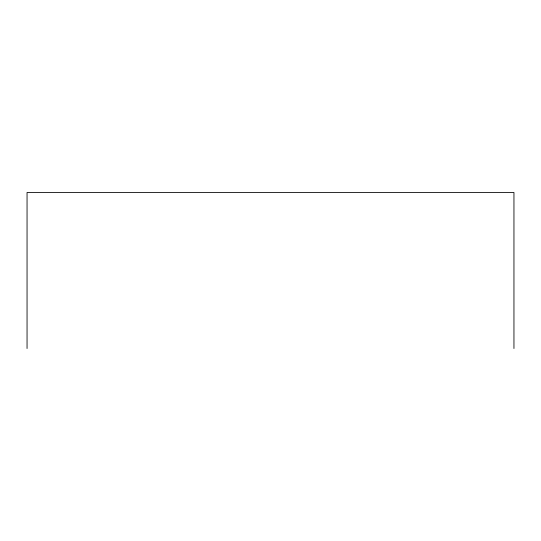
<?xml version="1.0" encoding="UTF-8"?>
<svg xmlns="http://www.w3.org/2000/svg" width="541" height="541" viewBox="0 0 541 541"><rect width="100%" height="100%" fill="white"/><g stroke="black" fill="none" stroke-linecap="round" stroke-linejoin="round"><path stroke-width="0.81" d="M513.95 348.512L513.95 192.488L27.05 192.488L27.05 348.512"/></g></svg>
